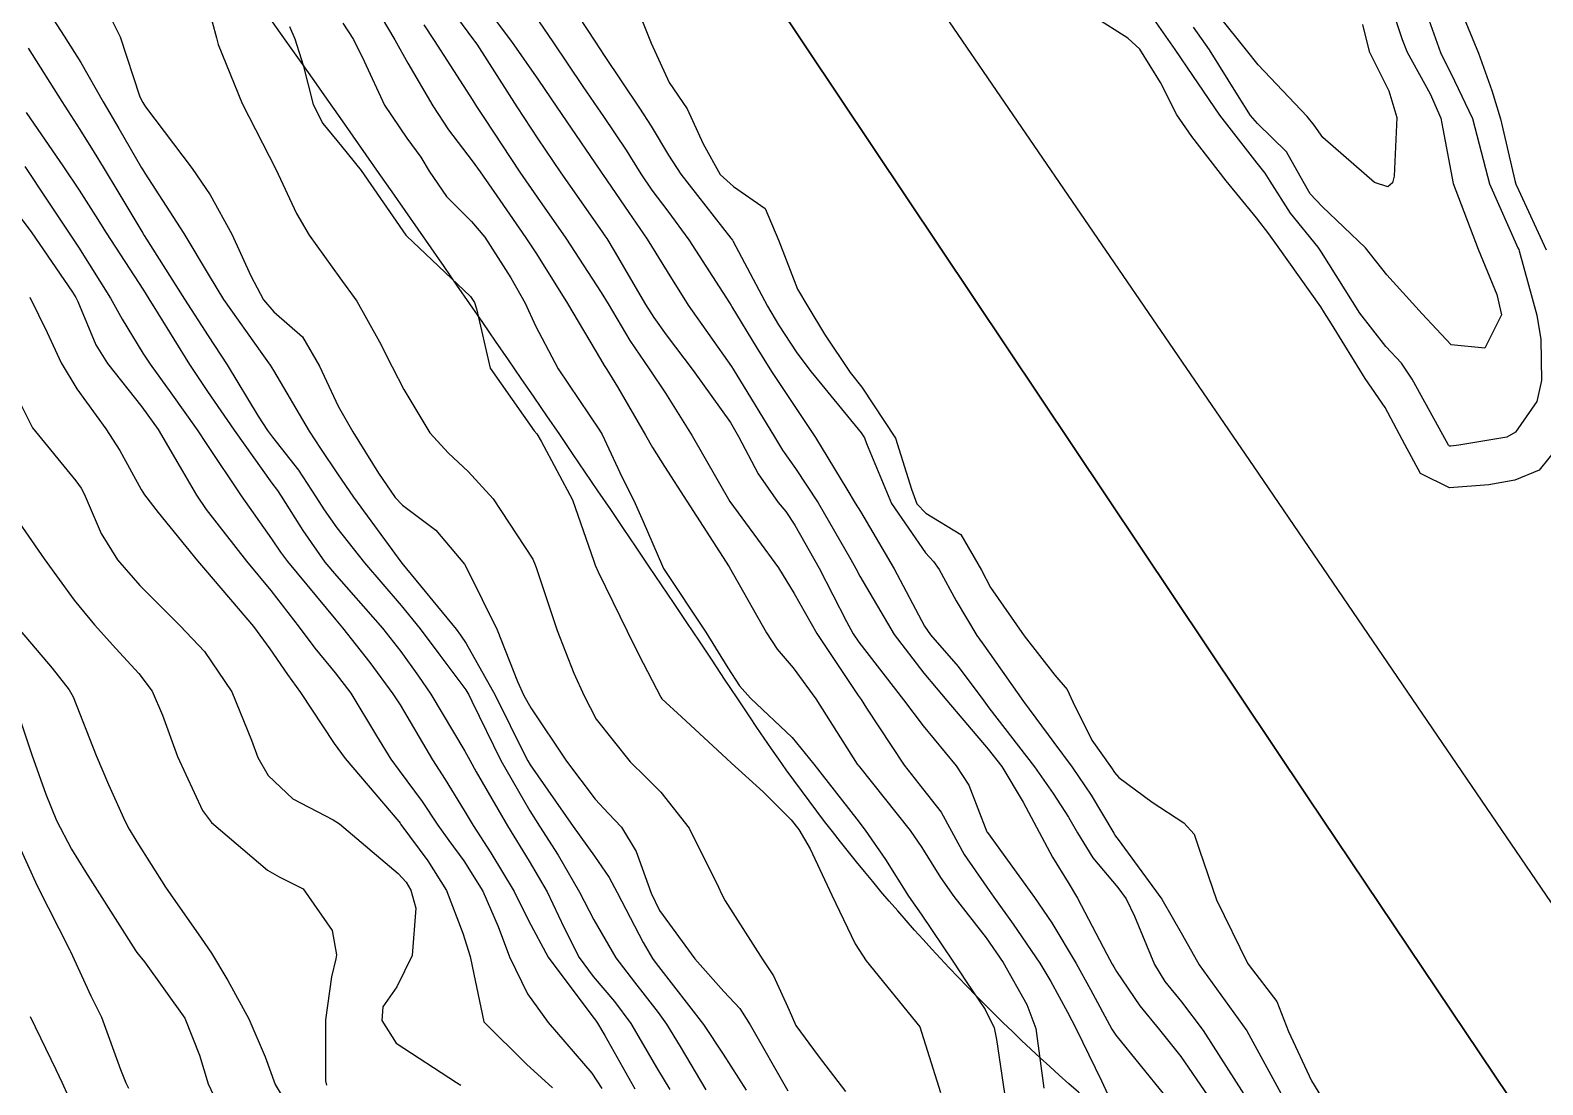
# Model space of a CAD drawing. Header units: metres. Extents: x 298520 to 308411, y 7433745 to 7450750.
# Drawn here: x 305557.09 to 305603.33, y 7436159.94 to 7436192.2 of the extents above; entities that cross this region are included whole.
import ezdxf

# ---------------------------------------------------------------- set-up
doc = ezdxf.new("R2010")
doc.units = ezdxf.units.M
doc.header["$LTSCALE"] = 10
doc.linetypes.add('CONTINUO', pattern=[0])
for name, color, linetype in [('Area Verde e Lazer', 94, 'Continuous'), ('Curvas de Nivel 1m', 11, 'Continuous'), ('Curvas de Nivel 5m', 15, 'Continuous'), ('Eixo_Estaqueamento', 45, 'CONTINUO'), ('Linha Férrea', 251, 'TRACKS')]:
    doc.layers.add(name, color=color, linetype=linetype)
doc.linetypes.add('TRACKS', pattern='A,0.15,[130,ltypeshp.shx,S=0.25,R=0,X=0,Y=0],0.15', length=0.3)

msp = doc.modelspace()

# ---------------------------------------------------------------- linework, layer by layer
at = {"layer": 'Area Verde e Lazer', "elevation": 702.911}
msp.add_lwpolyline([(305681.312, 7436021.574), (305646.354, 7436069.707), (305638.734, 7436079.916), (305629.627, 7436098.108), (305626.73, 7436106.667), (305623.857, 7436116.23), (305602.206, 7436150.709), (305597.029, 7436153.887, -0.108806), (305579.087, 7436171.197, 0.012766), (305553.578, 7436207.531, -0.058601), (305533.573, 7436242.423, 0.048209), (305525.009, 7436258.103, 0.285836), (305510.329, 7436264.62, 0.182715), (305493.202, 7436255.252, 0.370056), (305493.202, 7436248.329, -0.051189), (305508.905, 7436225.696, 0.044989), (305545.819, 7436171.063, -0.231553), (305551.364, 7436147.273, -0.105431), (305542.516, 7436128.289, -0.119716), (305498.915, 7436092.575, 0.030126), (305447.791, 7436064.099, 0.058782), (305430.122, 7436049.638), (305432.69, 7436045.741), (305454.562, 7436013.793)], format="xyb", dxfattribs=at)
at = {"layer": 'Curvas de Nivel 1m', "flags": 128}
for points, elevation in [([(305603.766, 7436204.507), (305602.788, 7436203.998), (305602.315, 7436203.968), (305600.787, 7436203.917), (305600.063, 7436203.521), (305598.763, 7436201.54), (305599.454, 7436199.529), (305599.899, 7436198.697), (305600.253, 7436197.517), (305600.303, 7436197.111), (305600.376, 7436195.515), (305600.392, 7436195.226), (305600.567, 7436193.511), (305600.585, 7436193.434), (305600.66, 7436193.211), (305601.367, 7436191.503), (305601.771, 7436190.354), (305602.042, 7436189.496), (305602.479, 7436187.606), (305602.511, 7436187.491), (305602.591, 7436187.316), (305603.44, 7436185.481)], 713), ([(305597.824, 7436192.375), (305598.022, 7436191.546), (305598.625, 7436190.349), (305598.875, 7436189.536), (305598.791, 7436187.733), (305598.741, 7436187.538), (305598.592, 7436187.415), (305598.191, 7436187.544), (305596.607, 7436188.924), (305596.34, 7436189.294), (305596.126, 7436189.567), (305594.636, 7436191.139), (305594.27, 7436191.594), (305592.663, 7436193.61)], 716), ([(305557.132, 7436193.561), (305558.129, 7436192.025), (305558.631, 7436191.211), (305559.322, 7436190.009), (305559.796, 7436189.194), (305560.492, 7436187.992), (305560.527, 7436187.926), (305560.591, 7436187.83), (305561.785, 7436185.978), (305562.554, 7436184.688), (305563, 7436183.965), (305564.171, 7436182.309), (305564.425, 7436181.951), (305564.521, 7436181.795), (305565.618, 7436179.933), (305565.964, 7436179.404), (305566.48, 7436178.632), (305566.969, 7436177.915), (305568.453, 7436175.9), (305570.107, 7436173.875), (305570.246, 7436173.697), (305570.419, 7436173.435), (305571.303, 7436171.861), (305572.223, 7436170.004), (305572.298, 7436169.851), (305572.372, 7436169.73), (305573.691, 7436167.837), (305574.344, 7436166.929), (305574.792, 7436166.278), (305575.034, 7436165.819), (305575.825, 7436164.293), (305576.108, 7436163.803), (305576.191, 7436163.69), (305576.3, 7436163.553), (305577.67, 7436161.786), (305578.269, 7436160.879), (305578.981, 7436159.769)], 724), ([(305570.658, 7436193.39), (305571.803, 7436191.858), (305572.625, 7436190.675), (305573.188, 7436189.844), (305574.503, 7436187.921), (305574.567, 7436187.83), (305574.593, 7436187.79), (305575.389, 7436186.626), (305575.949, 7436185.809), (305576.558, 7436184.817), (305577.203, 7436183.793), (305578.524, 7436181.918), (305578.579, 7436181.835), (305578.615, 7436181.779), (305578.776, 7436181.519), (305579.843, 7436179.76), (305580.091, 7436179.358), (305580.483, 7436178.795), (305581.177, 7436177.743), (305582.174, 7436176.014), (305582.329, 7436175.731), (305582.45, 7436175.504), (305583.501, 7436173.719), (305584.411, 7436172.529), (305584.788, 7436172.085), (305585.113, 7436171.699), (305586.381, 7436170.21), (305586.789, 7436169.676), (305587.446, 7436168.585), (305587.934, 7436167.664), (305588.345, 7436166.905), (305588.817, 7436166.132), (305589.11, 7436165.648), (305590.007, 7436163.935), (305590.169, 7436163.632), (305590.218, 7436163.547), (305590.301, 7436163.401), (305591.015, 7436162.354), (305591.616, 7436161.62), (305592.271, 7436160.807), (305593.096, 7436159.602)], 716), ([(305599.798, 7436192.667), (305600.207, 7436191.517), (305600.63, 7436190.653), (305601.186, 7436189.504), (305601.393, 7436188.714), (305601.7, 7436187.499), (305602.573, 7436185.544), (305602.598, 7436185.49), (305602.609, 7436185.453), (305603.149, 7436183.484), (305603.274, 7436182.744), (305603.293, 7436181.482), (305603.15, 7436180.847), (305602.499, 7436179.901), (305602.239, 7436179.75), (305600.767, 7436179.507), (305600.527, 7436179.475), (305600.493, 7436179.473), (305600.467, 7436179.484), (305600.451, 7436179.511), (305600.388, 7436179.618), (305599.338, 7436181.528), (305599.011, 7436182.016), (305598.533, 7436182.522), (305597.742, 7436183.548), (305596.571, 7436185.414), (305596.466, 7436185.562), (305595.616, 7436186.607), (305595.003, 7436187.584), (305594.842, 7436187.833), (305594.598, 7436188.132), (305593.458, 7436189.602), (305592.631, 7436190.82), (305592.09, 7436191.616), (305590.735, 7436193.556)], 714), ([(305559.436, 7436192.794), (305559.835, 7436192.002), (305560.443, 7436190.166), (305560.53, 7436189.991), (305560.559, 7436189.937), (305560.612, 7436189.862), (305562.036, 7436187.976), (305562.585, 7436187.161), (305563.256, 7436185.963), (305563.828, 7436184.683), (305564.216, 7436183.953), (305564.539, 7436183.588), (305565.412, 7436182.817), (305565.933, 7436181.929), (305566.505, 7436180.699), (305566.95, 7436179.915), (305567.733, 7436178.655), (305568.246, 7436177.902), (305568.471, 7436177.675), (305569.485, 7436176.907), (305570.363, 7436175.871), (305570.451, 7436175.717), (305571.361, 7436173.861), (305571.981, 7436172.28), (305572.179, 7436171.852), (305572.397, 7436171.475), (305573.479, 7436169.839), (305574.361, 7436168.68), (305574.77, 7436168.237), (305575.162, 7436167.818), (305575.615, 7436167.08), (305576.068, 7436165.804), (305576.325, 7436165.266), (305577.407, 7436163.789), (305578.293, 7436162.793), (305578.784, 7436162.269), (305579.104, 7436161.768), (305580.253, 7436159.75)], 723), ([(305567.628, 7436192.936), (305568.232, 7436191.904), (305568.632, 7436191.198), (305569.4, 7436189.888), (305569.879, 7436189.154), (305570.596, 7436188.204), (305570.84, 7436187.868), (305571.448, 7436186.998), (305572.237, 7436185.853), (305572.566, 7436185.363), (305573.515, 7436183.84), (305574.526, 7436182.135), (305574.64, 7436181.945), (305574.715, 7436181.827), (305575.043, 7436181.294), (305575.9, 7436179.809), (305576.117, 7436179.433), (305576.483, 7436178.855), (305577.165, 7436177.793), (305578.453, 7436175.78), (305579.598, 7436173.762), (305579.928, 7436173.267), (305580.412, 7436172.691), (305581.111, 7436171.743), (305582.373, 7436169.748), (305582.388, 7436169.73), (305582.439, 7436169.662), (305583.991, 7436167.714), (305584.348, 7436167.197), (305584.919, 7436166.281), (305585.33, 7436165.695), (305586.314, 7436164.431), (305586.837, 7436163.675), (305587.563, 7436162.394), (305587.83, 7436161.665), (305588.078, 7436159.839)], 719), ([(305569.809, 7436193.038), (305570.643, 7436191.911), (305570.675, 7436191.87), (305570.74, 7436191.771), (305571.967, 7436189.856), (305572.603, 7436188.878), (305573.306, 7436187.843), (305574.575, 7436186.037), (305574.66, 7436185.915), (305574.719, 7436185.828), (305574.94, 7436185.452), (305575.902, 7436183.81), (305576.15, 7436183.417), (305576.534, 7436182.887), (305577.357, 7436181.792), (305578.499, 7436180.201), (305578.742, 7436179.776), (305579.342, 7436178.627), (305579.957, 7436177.758), (305580.189, 7436177.473), (305580.466, 7436177.06), (305581.213, 7436175.742), (305582.048, 7436174.115), (305582.253, 7436173.732), (305582.42, 7436173.483), (305583.788, 7436171.716), (305584.391, 7436170.917), (305585.399, 7436169.695), (305585.787, 7436169.109), (305586.335, 7436167.68), (305586.353, 7436167.652), (305587.796, 7436165.665), (305588.321, 7436164.893), (305589.071, 7436163.648), (305589.509, 7436162.856), (305590.162, 7436161.641), (305590.28, 7436161.454), (305591.764, 7436159.617)], 717), ([(305575.661, 7436192.823), (305576.07, 7436191.809), (305576.625, 7436190.606), (305577.171, 7436189.794), (305577.664, 7436188.728), (305578.187, 7436187.784), (305578.589, 7436187.416), (305579.561, 7436186.744), (305579.977, 7436185.759), (305580.551, 7436184.275), (305580.866, 7436183.747), (305581.374, 7436182.902), (305582.16, 7436181.734), (305582.516, 7436181.277), (305583.538, 7436179.72), (305584.027, 7436178.165), (305584.193, 7436177.713), (305584.47, 7436177.423), (305585.539, 7436176.77), (305586.176, 7436175.684), (305586.445, 7436175.156), (305587.48, 7436173.669), (305588.411, 7436172.469), (305588.79, 7436172.037), (305588.965, 7436171.652), (305589.546, 7436170.482), (305590.145, 7436169.633), (305590.236, 7436169.496), (305590.37, 7436169.336), (305591.392, 7436168.59), (305592.356, 7436167.949), (305592.673, 7436167.607), (305592.837, 7436167.116), (305593.353, 7436165.6), (305594.304, 7436163.664), (305594.361, 7436163.589), (305595.2, 7436162.484), (305595.561, 7436161.571), (305596.26, 7436160.058), (305596.57, 7436159.557)], 713), ([(305562.648, 7436192.462), (305562.778, 7436191.969), (305562.838, 7436191.77), (305563.572, 7436189.96), (305564.593, 7436187.95), (305565.229, 7436186.59), (305565.611, 7436185.934), (305566.554, 7436184.628), (305567.073, 7436183.915), (305567.769, 7436182.669), (305568.158, 7436181.904), (305568.513, 7436181.208), (305569.308, 7436179.888), (305569.874, 7436179.267), (305570.481, 7436178.703), (305571.242, 7436177.862), (305572.455, 7436176.021), (305572.527, 7436175.849), (305572.566, 7436175.734), (305573.195, 7436173.842), (305573.711, 7436172.536), (305574.022, 7436171.834), (305574.392, 7436171.126), (305575.435, 7436169.814), (305575.913, 7436169.352), (305576.364, 7436168.893), (305577.23, 7436167.791), (305578.134, 7436165.983), (305578.219, 7436165.781), (305578.33, 7436165.564), (305579.488, 7436163.762), (305579.81, 7436163.269), (305580.288, 7436162.221), (305580.5, 7436161.748), (305581.183, 7436160.827), (305582.018, 7436159.732)], 722), ([(305565.013, 7436192.311), (305565.176, 7436191.942), (305565.436, 7436191.133), (305565.735, 7436189.933), (305566.029, 7436189.35), (305566.6, 7436188.657), (305567.206, 7436187.914), (305568.573, 7436185.932), (305568.587, 7436185.914), (305570.546, 7436184.057), (305570.672, 7436183.869), (305570.734, 7436183.675), (305571.15, 7436181.864), (305572.494, 7436179.95), (305572.573, 7436179.849), (305572.714, 7436179.625), (305573.664, 7436177.838), (305574.324, 7436175.962), (305574.364, 7436175.831), (305574.45, 7436175.629), (305575.334, 7436173.816), (305575.695, 7436173.09), (305576.363, 7436171.801), (305576.402, 7436171.748), (305576.995, 7436171.192), (305578.375, 7436169.916), (305578.53, 7436169.778), (305579.499, 7436168.898), (305580.356, 7436168.042), (305580.585, 7436167.748), (305580.932, 7436167.159), (305581.6, 7436165.737), (305582.311, 7436164.251), (305582.645, 7436163.727), (305584.283, 7436161.71), (305584.917, 7436159.7)], 721), ([(305569.122, 7436192.367), (305569.437, 7436191.888), (305570.616, 7436190.057), (305570.736, 7436189.869), (305570.972, 7436189.504), (305572.06, 7436187.855), (305572.585, 7436187.096), (305573.459, 7436185.841), (305574.548, 7436184.176), (305574.756, 7436183.827), (305575.424, 7436182.709), (305576.034, 7436181.807), (305576.512, 7436181.101), (305577.323, 7436179.792), (305578.473, 7436177.78), (305579.328, 7436176.633), (305579.968, 7436175.757), (305580.441, 7436174.972), (305581.138, 7436173.743), (305582.404, 7436171.848), (305582.489, 7436171.729), (305582.661, 7436171.465), (305583.804, 7436169.716), (305584.366, 7436169.007), (305584.936, 7436168.279), (305585.25, 7436167.697), (305585.64, 7436166.985), (305586.336, 7436165.984), (305586.552, 7436165.678), (305587.138, 7436164.855), (305587.957, 7436163.663), (305588.297, 7436163.101), (305588.8, 7436162.164), (305589.071, 7436161.652), (305589.842, 7436160.061), (305590.03, 7436159.642)], 718), ([(305573.843, 7436192.646), (305574.371, 7436191.833), (305574.637, 7436191.427), (305575.719, 7436189.813), (305576.07, 7436189.271), (305576.599, 7436188.379), (305576.984, 7436187.796), (305578.51, 7436185.844), (305578.559, 7436185.78), (305578.573, 7436185.761), (305579.634, 7436183.764), (305579.97, 7436183.192), (305580.529, 7436182.336), (305580.967, 7436181.746), (305582.495, 7436179.883), (305582.596, 7436179.729), (305582.661, 7436179.558), (305583.423, 7436177.72), (305584.458, 7436176.214), (305584.702, 7436175.953), (305584.878, 7436175.704), (305585.393, 7436174.741), (305586.025, 7436173.686), (305586.192, 7436173.455), (305586.418, 7436173.147), (305587.453, 7436171.67), (305588.384, 7436170.41), (305588.948, 7436169.651), (305589.521, 7436168.799), (305590.216, 7436167.632), (305590.271, 7436167.55), (305590.351, 7436167.444), (305591.691, 7436165.616), (305592.316, 7436164.514), (305592.831, 7436163.605), (305594.283, 7436161.59), (305595.385, 7436159.573)], 714), ([(305603.812, 7436179.477), (305603.223, 7436178.745), (305602.482, 7436178.432), (305601.683, 7436178.296), (305600.48, 7436178.202), (305599.598, 7436178.637), (305599.118, 7436179.531), (305598.51, 7436180.657), (305597.904, 7436181.546), (305596.875, 7436183.221), (305596.661, 7436183.559), (305596.546, 7436183.738), (305595.241, 7436185.58), (305594.961, 7436185.969), (305594.582, 7436186.464), (305593.652, 7436187.599), (305592.606, 7436188.949), (305592.143, 7436189.615), (305591.646, 7436190.602), (305591.014, 7436191.626), (305590.646, 7436191.962), (305589.621, 7436192.614)], 713), ([(305556.966, 7436189.68), (305558.106, 7436188.025), (305558.586, 7436187.305), (305559.085, 7436186.519), (305559.406, 7436186.007), (305560.547, 7436184.25), (305560.715, 7436183.988), (305561, 7436183.524), (305561.958, 7436181.976), (305562.511, 7436181.144), (305563.321, 7436179.962), (305564.477, 7436178.348), (305564.646, 7436178.119), (305564.76, 7436177.946), (305565.418, 7436176.892), (305566.098, 7436175.925), (305566.447, 7436175.509), (305567.853, 7436173.906), (305568.416, 7436173.198), (305568.959, 7436172.442), (305569.334, 7436171.886), (305570.377, 7436170.146), (305570.528, 7436169.868), (305570.723, 7436169.512), (305571.678, 7436167.857), (305572.342, 7436166.781), (305572.888, 7436165.844), (305573.411, 7436164.745), (305573.866, 7436163.834), (305574.297, 7436163.25), (305574.956, 7436162.487), (305575.447, 7436161.813), (305576.262, 7436160.415), (305576.64, 7436159.796)], 726), ([(305556.926, 7436188.037), (305557.607, 7436187.006), (305558.256, 7436186.023), (305558.566, 7436185.562), (305559.54, 7436184.005), (305559.902, 7436183.365), (305560.526, 7436182.326), (305560.752, 7436181.988), (305561.386, 7436181.105), (305562.195, 7436179.973), (305562.489, 7436179.531), (305563.536, 7436177.959), (305564.46, 7436176.644), (305564.739, 7436176.229), (305564.948, 7436175.943), (305566.427, 7436174.168), (305566.632, 7436173.918), (305567.466, 7436172.856), (305568.174, 7436171.902), (305568.398, 7436171.56), (305569.383, 7436169.885), (305569.769, 7436169.281), (305570.358, 7436168.332), (305570.632, 7436167.867), (305571.167, 7436167.04), (305571.886, 7436165.854), (305572.32, 7436164.961), (305572.919, 7436163.844), (305574.285, 7436162.019), (305574.371, 7436161.916), (305574.433, 7436161.828), (305574.654, 7436161.447), (305575.568, 7436159.81)], 727), ([(305556.58, 7436186.745), (305557.112, 7436186.035), (305558.378, 7436184.189), (305558.483, 7436184.021), (305558.542, 7436183.898), (305559.096, 7436182.579), (305559.446, 7436182.006), (305560.503, 7436180.677), (305560.999, 7436179.985), (305561.745, 7436178.713), (305562.167, 7436177.973), (305562.469, 7436177.534), (305563.702, 7436175.958), (305564.44, 7436175.057), (305565.314, 7436173.937), (305565.788, 7436173.301), (305566.409, 7436172.542), (305566.885, 7436171.915), (305567.676, 7436170.614), (305568.113, 7436169.903), (305568.369, 7436169.549), (305569.071, 7436168.601), (305569.548, 7436167.882), (305569.882, 7436167.411), (305570.342, 7436166.795), (305570.924, 7436165.864), (305571.398, 7436164.778), (305571.738, 7436163.856), (305572.292, 7436162.72), (305572.92, 7436161.844), (305574.26, 7436160.298), (305574.567, 7436159.825)], 728), ([(305557.075, 7436184.035), (305557.603, 7436182.959), (305558.032, 7436182.025), (305558.511, 7436181.234), (305559.397, 7436180.006), (305559.829, 7436179.343), (305560.475, 7436178.15), (305560.578, 7436177.989), (305561.002, 7436177.45), (305562.204, 7436175.972), (305562.449, 7436175.683), (305563.912, 7436173.955), (305564.416, 7436173.28), (305564.957, 7436172.491), (305565.355, 7436171.936), (305566.38, 7436170.381), (305566.715, 7436169.917), (305568.354, 7436167.989), (305568.394, 7436167.94), (305568.421, 7436167.899), (305569.241, 7436166.786), (305569.815, 7436165.878), (305570.314, 7436164.577), (305570.535, 7436163.868), (305570.597, 7436163.57), (305570.961, 7436161.863), (305572.264, 7436160.567), (305573.052, 7436159.842)], 729), ([(305556.468, 7436177.545), (305557.513, 7436176.029), (305558.434, 7436174.767), (305559.05, 7436174.011), (305559.702, 7436173.286), (305560.408, 7436172.524), (305560.813, 7436171.986), (305561.133, 7436171.242), (305561.593, 7436169.978), (305562.357, 7436168.33), (305562.629, 7436167.967), (305564.338, 7436166.504), (305564.694, 7436166.303), (305565.429, 7436165.934), (305566.314, 7436164.657), (305566.453, 7436163.918), (305566.432, 7436163.788), (305566.296, 7436163.243), (305566.114, 7436161.923), (305566.113, 7436160.064), (305566.145, 7436159.922)], 731), ([(305556.603, 7436174.038), (305557.754, 7436172.682), (305558.273, 7436172.021), (305558.4, 7436171.804), (305559.103, 7436170.009), (305559.483, 7436169.122), (305559.986, 7436167.996), (305560.116, 7436167.759), (305560.347, 7436167.375), (305561.223, 7436165.981), (305562.31, 7436164.427), (305562.632, 7436163.967), (305563.125, 7436163.131), (305563.773, 7436161.955), (305564.266, 7436160.789), (305564.574, 7436159.945), (305565.206, 7436158.899)], 732), ([(305556.508, 7436171.932), (305557.141, 7436170.032), (305557.56, 7436168.829), (305557.892, 7436168.025), (305558.344, 7436167.149), (305558.779, 7436166.455), (305559.064, 7436166.009), (305560.304, 7436164.051), (305560.349, 7436163.99), (305560.583, 7436163.704), (305561.813, 7436161.975), (305562.266, 7436160.846), (305562.529, 7436159.967), (305562.784, 7436159.428)], 733), ([(305556.409, 7436167.982), (305557.3, 7436166.03), (305558.303, 7436164.053), (305558.319, 7436164.02), (305558.936, 7436162.657), (305559.265, 7436162.005), (305559.846, 7436160.41), (305560.015, 7436159.994), (305560.092, 7436159.833)], 734)]:
    msp.add_lwpolyline(points, dxfattribs=dict(at, elevation=elevation))
at = {"layer": 'Curvas de Nivel 5m', "flags": 128}
for points, elevation in [([(305598.658, 7436193.053), (305599.03, 7436191.917), (305599.191, 7436191.532), (305599.893, 7436190.252), (305600.214, 7436189.516), (305600.282, 7436189.187), (305600.593, 7436187.51), (305601.355, 7436185.502), (305601.93, 7436184.118), (305602.07, 7436183.495), (305601.562, 7436182.47), (305600.534, 7436182.572), (305600.082, 7436183.061), (305599.642, 7436183.524), (305598.561, 7436184.72), (305597.908, 7436185.547), (305596.585, 7436186.808), (305596.22, 7436187.196), (305596.012, 7436187.569), (305595.502, 7436188.477), (305594.611, 7436189.353), (305594.394, 7436189.592), (305593.996, 7436190.222), (305593.14, 7436191.605), (305592.65, 7436192.295)], 715), ([(305566.648, 7436192.413), (305566.968, 7436191.917), (305567.294, 7436191.253), (305567.921, 7436189.907), (305568.603, 7436188.897), (305569.025, 7436188.322), (305569.288, 7436187.89), (305569.815, 7436187.111), (305570.578, 7436186.354), (305570.989, 7436185.866), (305571.785, 7436184.627), (305572.216, 7436183.853), (305572.536, 7436183.156), (305573.224, 7436181.843), (305574.495, 7436179.966), (305574.571, 7436179.829), (305575.181, 7436178.521), (305575.54, 7436177.814), (305575.826, 7436177.169), (305576.415, 7436175.801), (305576.452, 7436175.734), (305577.746, 7436173.787), (305578.412, 7436172.699), (305578.772, 7436172.14), (305579.113, 7436171.769), (305580.385, 7436170.561), (305581.049, 7436169.743), (305582.356, 7436168.068), (305582.616, 7436167.727), (305583.232, 7436166.833), (305583.945, 7436165.714), (305584.325, 7436165.16), (305585.313, 7436163.695), (305585.702, 7436163.094), (305586.288, 7436162.237), (305586.558, 7436161.677), (305586.629, 7436161.325), (305586.873, 7436159.674)], 720), ([(305572.649, 7436192.455), (305573.062, 7436191.846), (305573.98, 7436190.479), (305574.427, 7436189.832), (305574.61, 7436189.565), (305575.311, 7436188.53), (305575.761, 7436187.812), (305576.092, 7436187.311), (305576.582, 7436186.669), (305577.224, 7436185.793), (305578.468, 7436183.857), (305578.517, 7436183.78), (305578.542, 7436183.737), (305579.28, 7436182.518), (305579.755, 7436181.762), (305580.506, 7436180.624), (305581.094, 7436179.744), (305582.056, 7436178.156), (305582.31, 7436177.732), (305582.47, 7436177.475), (305583.507, 7436175.719), (305584.427, 7436173.973), (305584.611, 7436173.707), (305585.455, 7436172.736), (305586.242, 7436171.682), (305586.4, 7436171.471), (305587.795, 7436169.666), (305588.365, 7436168.848), (305588.831, 7436168.126), (305589.106, 7436167.649), (305589.581, 7436166.877), (305590.336, 7436165.979), (305590.597, 7436165.627), (305590.855, 7436165.095), (305591.465, 7436163.618), (305591.781, 7436163.101), (305592.292, 7436162.478), (305592.951, 7436161.603), (305594.193, 7436159.651)], 715), ([(305557.025, 7436191.649), (305558.054, 7436190.026), (305558.604, 7436189.167), (305559.043, 7436188.459), (305559.314, 7436188.009), (305559.799, 7436187.216), (305560.53, 7436185.991), (305560.572, 7436185.919), (305561.804, 7436183.977), (305562.532, 7436182.855), (305563.107, 7436181.964), (305564.061, 7436180.393), (305564.343, 7436179.951), (305564.491, 7436179.751), (305565.285, 7436178.742), (305565.82, 7436177.93), (305566.07, 7436177.527), (305566.463, 7436176.974), (305567.308, 7436175.911), (305568.433, 7436174.604), (305569.009, 7436173.891), (305569.611, 7436173.078), (305570.404, 7436172.02), (305570.5, 7436171.869), (305570.593, 7436171.675), (305571.472, 7436169.859), (305572.358, 7436168.321), (305572.659, 7436167.847), (305573.225, 7436166.96), (305573.884, 7436165.834), (305574.32, 7436164.984), (305574.995, 7436163.82), (305575.561, 7436163.076), (305576.286, 7436162.152), (305576.537, 7436161.797), (305576.954, 7436161.112), (305577.747, 7436159.785)], 725), ([(305556.512, 7436181.322), (305557.159, 7436180.033), (305558.477, 7436178.42), (305558.647, 7436178.19), (305558.733, 7436178.016), (305559.259, 7436176.807), (305559.757, 7436176), (305560.441, 7436175.214), (305561.676, 7436173.977), (305562.415, 7436173.19), (305563.255, 7436171.961), (305563.85, 7436170.486), (305564.045, 7436169.953), (305564.367, 7436169.405), (305565.112, 7436168.69), (305566.354, 7436168.044), (305566.542, 7436167.918), (305568.338, 7436166.4), (305568.578, 7436166.139), (305568.724, 7436165.894), (305568.879, 7436165.338), (305568.765, 7436163.893), (305568.293, 7436162.939), (305567.864, 7436162.328), (305567.836, 7436161.904), (305568.273, 7436161.209), (305570.117, 7436160.01), (305570.254, 7436159.932)], 730), ([(305557.088, 7436162.032), (305557.872, 7436160.411), (305558.054, 7436160.022), (305558.249, 7436159.59)], 735)]:
    msp.add_lwpolyline(points, dxfattribs=dict(at, elevation=elevation))
at = {"layer": 'Eixo_Estaqueamento'}
msp.add_lwpolyline([(305338.344, 7436551.44), (305351.225, 7436532.173), (305369.125, 7436505.554), (305384.092, 7436483.75), (305402.577, 7436456.088), (305421.25, 7436428.242), (305441.558, 7436398.43), (305460.301, 7436370.83), (305480.027, 7436341.606), (305499.486, 7436312.983), (305512.691, 7436292.824), (305521.42, 7436279.841), (305539.44, 7436252.716), (305559.429, 7436223.15), (305576.091, 7436198.746), (305596.142, 7436168.749), (305622.371, 7436129.703), (305645.017, 7436096.315), (305661.02, 7436071.863)], dxfattribs=at)
at = {"layer": 'Linha Férrea', "flags": 128}
msp.add_lwpolyline([(307827.162, 7434249.95), (307821.558, 7434258.806), (307819.524, 7434262.43), (307816.304, 7434268.219), (307813.681, 7434272.301), (307811.637, 7434275.461), (307798.221, 7434296.136), (307773.738, 7434334.032), (307761.734, 7434352.011), (307752.472, 7434367.888), (307735.134, 7434393.38), (307710.738, 7434431.015), (307694.807, 7434455.28), (307677.699, 7434482.208), (307665.381, 7434501.663), (307643.884, 7434534.842), (307627.559, 7434562.543), (307613.51, 7434586.874), (307596.955, 7434617.47), (307576.402, 7434659.978), (307564.169, 7434687.319), (307541.059, 7434734.946), (307530.172, 7434758.545), (307516.917, 7434785.92), (307501.763, 7434817.247), (307481.679, 7434859.302), (307459.201, 7434904.199), (307442.79, 7434936.268), (307425.275, 7434968.915), (307411.694, 7434992.242), (307402.565, 7435007.679), (307388.848, 7435028.501), (307366.947, 7435058.298), (307352.497, 7435076.75), (307335.708, 7435095.815), (307323.737, 7435108.404), (307304.876, 7435127.211), (307280.641, 7435149.596), (307260.895, 7435166.247), (307239.502, 7435183.006), (307222.59, 7435195.397), (307206.912, 7435206.431), (307191.542, 7435216.923), (307180.978, 7435223.581), (307147.083, 7435245.035), (307110.179, 7435267.866), (307071.327, 7435292.081), (307013.035, 7435328.917), (306934.22, 7435378.293), (306890.853, 7435406.012), (306860.761, 7435425.266), (306830.445, 7435444.172), (306783.165, 7435474.002), (306743.292, 7435499.125), (306730.646, 7435506.804), (306700.006, 7435524.558), (306649.968, 7435556.158), (306620.536, 7435574.685), (306585.884, 7435596.365), (306549.21, 7435619.443), (306511.464, 7435642.992), (306481.3, 7435662.066), (306449.914, 7435681.79), (306417.31, 7435702.158), (306386.499, 7435720.658), (306359.57, 7435735.78), (306332.265, 7435749.95), (306295.736, 7435767.254), (306254.914, 7435784.832), (306234.551, 7435793.029), (306198.8, 7435806.042), (306177.427, 7435813.736), (306139.201, 7435826.142), (306101.034, 7435838.043), (306051.969, 7435853.031), (306008.186, 7435866.647), (306003.579, 7435868.042), (305974.115, 7435878.736), (305939.654, 7435889.448), (305902.227, 7435900.737), (305881.18, 7435906.223), (305868.578, 7435910.192), (305845.541, 7435919.118), (305815.171, 7435933.297), (305786.711, 7435949.033), (305760.876, 7435966.424), (305735.18, 7435986.894), (305723.755, 7435997.052), (305696.097, 7436025.188), (305678.2, 7436047.897), (305661.02, 7436071.863), (305645.017, 7436096.315), (305622.371, 7436129.703), (305596.142, 7436168.749), (305576.091, 7436198.746), (305559.429, 7436223.15), (305539.44, 7436252.716), (305521.42, 7436279.841), (305512.691, 7436292.824), (305499.486, 7436312.983), (305480.027, 7436341.606), (305460.301, 7436370.83), (305441.558, 7436398.43), (305421.25, 7436428.242), (305402.577, 7436456.088), (305384.092, 7436483.75), (305369.125, 7436505.554), (305351.225, 7436532.173), (305338.344, 7436551.44), (305322.726, 7436574.869), (305306.914, 7436598.296), (305293.244, 7436619.058), (305277.818, 7436644.307), (305263.888, 7436668.981), (305254.713, 7436687.725), (305243.781, 7436710.837), (305233.952, 7436734.393), (305225.106, 7436755.865), (305215.533, 7436780.472), (305201.607, 7436815.682), (305193.173, 7436837.83), (305177.384, 7436877.752), (305166.792, 7436904.686), (305153.942, 7436937.689), (305141.501, 7436969.136), (305130.697, 7436996.497), (305122.016, 7437018.504), (305113.061, 7437043.102), (305101.513, 7437072.011), (305093.245, 7437092.935), (305082.037, 7437121.364), (305073.353, 7437143.916), (305060.568, 7437176.453), (305050.18, 7437206.397), (305043.414, 7437227.867), (305037.467, 7437248.165), (305034.526, 7437261.706), (305031.724, 7437274.104), (305028.718, 7437297.869), (305025.03, 7437326.573), (305023.117, 7437358.555), (305023.119, 7437387.114), (305024.829, 7437414.867), (305027.312, 7437439.505), (305027.407, 7437441.256), (305030.711, 7437462.666), (305036.039, 7437488.902), (305042.465, 7437516.919), (305048.776, 7437544.538), (305055.475, 7437572.1), (305062.866, 7437603.389), (305069.498, 7437630.688), (305077.032, 7437662.821), (305085.46, 7437698.138), (305091.819, 7437727.643), (305097.21, 7437749.95), (305103.918, 7437777.268), (305111.101, 7437807.1), (305121.202, 7437849.915), (305125.406, 7437866.973), (305130.992, 7437888.732), (305137.356, 7437914.575), (305143.477, 7437941.139), (305150.277, 7437969.227), (305155.626, 7437993.858), (305160.498, 7438017.389), (305165.529, 7438047.968), (305167.399, 7438065.921), (305168.452, 7438080.499), (305168.697, 7438098.822), (305168.499, 7438111.609), (305167.442, 7438129.409), (305165.734, 7438144.803), (305163.051, 7438159.253), (305157.36, 7438183.653), (305149.712, 7438209.61), (305142.146, 7438230.516), (305132.877, 7438252.552), (305120.435, 7438277.838), (305109.119, 7438297.22), (305107.007, 7438300.233), (305099.258, 7438311.382), (305091.426, 7438322.415), (305083.384, 7438332.797), (305079.569, 7438337.519), (305074.8, 7438344.056), (305056.823, 7438367.077), (305041.935, 7438386.352), (305023.225, 7438411.978), (305005.975, 7438436.561), (304993.284, 7438456.495), (304983.121, 7438473.171), (304969.538, 7438498.699), (304959.938, 7438517.087), (304947.328, 7438543.432), (304933.09, 7438572.791), (304924.306, 7438590.948), (304918.204, 7438604.464), (304911.783, 7438619.158), (304905.926, 7438632.437), (304900.315, 7438648.46), (304895.834, 7438661.886), (304892.174, 7438674.496), (304887.946, 7438691.238), (304884.694, 7438706.937), (304881.848, 7438723.698), (304879.326, 7438740.134), (304878.187, 7438758.916), (304877.537, 7438778.358), (304877.211, 7438799.094), (304877.455, 7438830.881), (304877.861, 7438863.017), (304878.268, 7438892.702), (304878.595, 7438920.109), (304878.677, 7438952.239), (304877.945, 7438980.303), (304876.318, 7439009.018), (304874.936, 7439022.788), (304873.229, 7439037.841), (304870.14, 7439056.141), (304864.855, 7439082.077), (304859.079, 7439105.013), (304850.377, 7439133.889), (304843.057, 7439154.06), (304836.382, 7439171.237), (304828.249, 7439190.114), (304817.674, 7439211.83), (304806.69, 7439232.736), (304796.364, 7439250.871), (304785.222, 7439269.009), (304772.779, 7439289.097), (304755.7, 7439316.738), (304736.912, 7439345.938), (304718.848, 7439374.335), (304700.222, 7439403.624), (304676.465, 7439440.714), (304659.061, 7439468.061), (304641.493, 7439495.549), (304629.289, 7439514.996), (304612.29, 7439541.915), (304598.786, 7439563.312), (304583.088, 7439588.524), (304568.608, 7439611.383), (304554.371, 7439633.59), (304540.465, 7439656.114), (304527.858, 7439675.88), (304515.488, 7439695.965), (304501.015, 7439718.74), (304492.557, 7439732.179), (304481.09, 7439749.95), (304464.698, 7439773.555), (304458.701, 7439781.55), (304447.468, 7439795.482), (304430.85, 7439814.016), (304417.942, 7439826.867), (304407.625, 7439836.385), (304393.358, 7439848.486), (304380.404, 7439858.342), (304362.661, 7439870.737), (304347.086, 7439880.296), (304333.248, 7439887.82), (304320.73, 7439894.061), (304304.927, 7439900.989), (304286.443, 7439908.157), (304266.642, 7439915.416), (304246.691, 7439922.501), (304225.186, 7439929.977), (304198.999, 7439939.195), (304168.468, 7439950.001), (304152.888, 7439955.629), (304135.919, 7439962.486), (304121.351, 7439968.798), (304105.783, 7439976.385), (304088.736, 7439985.334), (304071.183, 7439995.831), (304051.503, 7440008.737), (304042.509, 7440015.334), (304023.022, 7440030.473), (304002.682, 7440048.64), (303992.184, 7440058.522), (303980.444, 7440070.491), (303965.024, 7440086.226), (303949.368, 7440102.496), (303932.051, 7440120.671), (303917.21, 7440136.166), (303903.071, 7440150.772), (303879.085, 7440174.998), (303863.629, 7440189.711), (303849.061, 7440203.116), (303838.551, 7440211.886), (303825.964, 7440222.577), (303811.471, 7440233.814), (303798.026, 7440243.583), (303789.167, 7440249.782, 0.048699), (303782.733, 7440254.326, -0.013971), (303778.977, 7440256.716, 0.011385), (303767.539, 7440264.078, 0.000455), (303759.243, 7440269.144, 0.004014), (303749.319, 7440275.082, 0.008965), (303739.521, 7440280.605), (303729.166, 7440286.199), (303717.711, 7440292.151), (303693.717, 7440304.367), (303679.104, 7440311.896), (303660.942, 7440321.331), (303642.972, 7440330.918), (303636.468, 7440334.548), (303624.836, 7440341.295), (303611.994, 7440348.943), (303603.079, 7440354.598), (303596.281, 7440359.102), (303587.51, 7440365.427), (303578.605, 7440372.221), (303569.48, 7440379.633), (303558.633, 7440389.129), (303549.894, 7440397.253), (303541.539, 7440405.465), (303534.882, 7440412.293), (303523.465, 7440424.473), (303512.292, 7440437.463), (303502.617, 7440449.258), (303497.008, 7440456.501), (303488.044, 7440468.694), (303481.424, 7440477.682), (303475.375, 7440486.349), (303465.786, 7440500.535), (303456.113, 7440515.599), (303445.613, 7440532.252), (303432.87, 7440552.628), (303423.186, 7440568.064, -0.000757), (303417.987, 7440576.145, 0.007668), (303411.654, 7440585.694), (303403.602, 7440597.441), (303394.768, 7440609.244), (303388.857, 7440616.919), (303381.264, 7440625.91), (303374.43, 7440633.824), (303364.889, 7440644.089), (303358.774, 7440650.239), (303349.646, 7440658.739), (303339.722, 7440667.523), (303332.656, 7440673.464), (303326.724, 7440678.049, -0.018136), (303320.919, 7440682.537, 0.027105), (303312.535, 7440688.782, -0.001525), (303306.785, 7440692.624), (303296.835, 7440699.316), (303291.583, 7440702.647), (303280.845, 7440709.238, 0.008003), (303271.247, 7440714.648, 0.013057), (303255.936, 7440722.447, -0.001991), (303248.373, 7440726.091, 0.012147), (303243.6, 7440728.272, -0.002135), (303237.368, 7440730.971), (303223.7, 7440736.96), (303210.103, 7440742.741), (303193.904, 7440749.566), (303189.82, 7440751.298), (303177.394, 7440756.464), (303158.988, 7440764.273), (303141.646, 7440771.615), (303117.098, 7440781.981), (303101.554, 7440788.524), (303093.446, 7440792.234), (303076.052, 7440800.18), (303054.932, 7440810.372), (303040.156, 7440817.979), (303025.349, 7440825.886), (303013.344, 7440832.756), (303004.06, 7440838.538), (302994.271, 7440845.093), (302982.623, 7440853.413), (302969.58, 7440863.652), (302962.58, 7440869.547), (302953.339, 7440877.801), (302943.024, 7440887.539), (302938.586, 7440892.147), (302933.331, 7440897.537), (302924.321, 7440907.75), (302915.904, 7440917.945), (302907.517, 7440928.751), (302899.78, 7440938.97), (302892.734, 7440949.154), (302888.762, 7440955.109), (302884.574, 7440961.747), (302879.485, 7440969.887), (302873.287, 7440980.614), (302867.777, 7440990.898), (302859.79, 7441006.768), (302851.229, 7441025.298), (302846.823, 7441035.61), (302841.669, 7441047.987), (302837.148, 7441059.318), (302829.38, 7441078.789), (302825.24, 7441088.834), (302821.857, 7441097.357), (302816.249, 7441111.473), (302810.672, 7441125.205), (302804.678, 7441140.046), (302799.05, 7441153.537), (302792.202, 7441169.326), (302786.803, 7441181.368), (302782.699, 7441189.728), (302780.991, 7441193.272, -0.024435), (302778.706, 7441197.526, 0.018839), (302775.042, 7441204.531), (302769.048, 7441215.01), (302764.16, 7441223.098), (302758.012, 7441232.567), (302751.033, 7441242.929), (302746.425, 7441249.467, 0.01417), (302742.29, 7441255.115, -0.010578), (302734.95, 7441264.491, 0.026045), (302726.645, 7441274.447), (302714.77, 7441287.265), (302702.588, 7441299.413), (302690.064, 7441310.886), (302682.561, 7441317.234), (302675.22, 7441323.247), (302666.869, 7441329.42, 0.027574), (302658.671, 7441335.283, -0.011091), (302655.152, 7441337.629, 0.01172), (302645.719, 7441343.898, 0.006642), (302635.246, 7441350.318, 0.010482), (302620.241, 7441358.823, 0.013683), (302599.223, 7441369.429, 0.008553), (302586.726, 7441375.052, 0.011788), (302575.046, 7441379.747, 0.002778), (302570.558, 7441381.4), (302560.876, 7441384.907), (302551.005, 7441388.04), (302546.217, 7441389.527, -0.019135), (302544.903, 7441389.88, 0.019296), (302522.937, 7441395.786, 0.000461), (302511.662, 7441398.344, 0.010049), (302501.513, 7441400.424), (302492.392, 7441402.102), (302485.288, 7441403.295), (302471.447, 7441405.533), (302444.869, 7441409.521), (302415.277, 7441413.929), (302384.345, 7441418.639), (302365.976, 7441421.32), (302360.247, 7441421.986), (302338.704, 7441425.134), (302306.002, 7441430.395), (302286.923, 7441434.198), (302278.604, 7441436.007), (302270.237, 7441438.277), (302260.05, 7441441.209), (302248.718, 7441444.793), (302234.932, 7441449.831), (302225.681, 7441453.688), (302223.91, 7441454.587), (302211.722, 7441460.078), (302198.55, 7441466.939), (302185.194, 7441474.434), (302176.266, 7441480.044), (302166.746, 7441486.088), (302155.705, 7441493.817), (302145.197, 7441501.908), (302133.651, 7441511.457), (302124.111, 7441520.003), (302113.796, 7441530.075), (302104.384, 7441540.03), (302095.467, 7441550.013), (302086.579, 7441560.931), (302077.65, 7441573.115), (302070.772, 7441583.077), (302062.647, 7441595.881), (302055.334, 7441608.401), (302048.687, 7441620.587), (302040.377, 7441636.793), (302032.957, 7441653.052), (302027.217, 7441666.295), (302023.745, 7441674.151), (302020.233, 7441682.946), (302013.855, 7441699.656), (302006.743, 7441720.028), (302000.143, 7441739.465), (301996.81, 7441749.517), (301993.173, 7441760.442), (301988.741, 7441774.004), (301985.313, 7441784.598), (301976.672, 7441811.028), (301970.969, 7441828.13), (301966.757, 7441840.46), (301961.824, 7441854.796), (301956.599, 7441869.324), (301952.694, 7441879.426), (301950.212, 7441885.776), (301947.263, 7441893.123), (301942.827, 7441902.996), (301936.943, 7441915.47), (301925.249, 7441938.089), (301919.939, 7441947.811), (301913.515, 7441959.082), (301904.124, 7441974.92), (301894.52, 7441990.438), (301891.413, 7441995.461), (301886.489, 7442003.183), (301878.67, 7442015.285), (301873.464, 7442023.436), (301865.157, 7442036.288), (301855.839, 7442050.938), (301845.976, 7442066.833), (301838.272, 7442079.461), (301830.416, 7442092.887), (301825.548, 7442101.779), (301821.376, 7442109.453), (301815.662, 7442120.908), (301811.106, 7442130.238), (301807.699, 7442137.999), (301806.423, 7442140.601, 0.023261), (301801.857, 7442152.453, -0.028715), (301797.552, 7442164.003, 0.012936), (301793.732, 7442175.332, -0.025942), (301792.423, 7442179.575, 0.006006), (301789.905, 7442189.062, -0.014708), (301788.14, 7442196.216), (301785.975, 7442206.246), (301784.367, 7442214.306, 0.006026), (301783.559, 7442218.841, -0.007665), (301782.521, 7442224.78, -0.006079), (301780.959, 7442235.44, -0.002739), (301779.703, 7442245.206), (301779.178, 7442249.477), (301778.675, 7442254.381), (301778.065, 7442260.482), (301777.318, 7442271.291), (301776.984, 7442275.413), (301775.911, 7442292.595), (301775.204, 7442301.965), (301774.189, 7442318.205), (301773.646, 7442327.416), (301773.089, 7442335.875), (301772.127, 7442350.268), (301771.292, 7442362.115), (301770.725, 7442371.572), (301769.865, 7442382.07), (301768.552, 7442394.647), (301768.148, 7442398.421), (301767.394, 7442406.074), (301767.009, 7442408.608), (301766.499, 7442411.782), (301764.779, 7442423.533), (301763.465, 7442430.863), (301760.77, 7442444.807), (301759.479, 7442450.076), (301758.259, 7442454.401), (301755.339, 7442466.071), (301751.665, 7442478.105, 0.014406), (301747.843, 7442489.506, -0.000078), (301746.016, 7442494.48), (301743.45, 7442501.467), (301738.686, 7442513.328), (301735.709, 7442520.321), (301732.431, 7442527.285), (301727.104, 7442538.17), (301722.927, 7442546.111, 0.012187), (301718.524, 7442554.109, 0.000535), (301713.357, 7442562.952, 0.014127), (301707.985, 7442571.558, 0.00131), (301703.078, 7442578.904, 0.005502), (301696.107, 7442589.038, 0.012739), (301690.664, 7442596.364, -0.003293), (301687.73, 7442600.161, 0.014011), (301683.494, 7442605.405), (301674.266, 7442616.2), (301665.746, 7442625.395), (301657.648, 7442633.669), (301647.393, 7442643.457), (301636.008, 7442653.979), (301626.6, 7442662.308), (301605.302, 7442680.695), (301585.626, 7442697.221), (301571.106, 7442709.224), (301556.026, 7442721.963), (301546.373, 7442729.879), (301533.385, 7442740.748), (301522.722, 7442749.605), (301509.812, 7442760.238), (301495.057, 7442772.28), (301477.473, 7442786.656), (301465.134, 7442796.879), (301456.431, 7442804.066), (301435.244, 7442821.757), (301421.836, 7442832.858), (301396.975, 7442853.686), (301385.141, 7442863.625), (301370.663, 7442875.779), (301364.72, 7442880.333), (301363.394, 7442881.709), (301340.635, 7442900.571), (301323.028, 7442915.478), (301312.785, 7442924.11), (301300.577, 7442934.699), (301285.849, 7442948.16), (301276.269, 7442957.316), (301270.655, 7442962.881), (301259.99, 7442974.031), (301253.515, 7442981.219), (301247.895, 7442987.531), (301240.384, 7442996.742), (301229.998, 7443009.989), (301221.855, 7443021.632), (301213.131, 7443035.04), (301205.731, 7443047.193), (301200.054, 7443057.202), (301196.13, 7443064.495), (301190.777, 7443075.159), (301186.743, 7443083.781), (301181.573, 7443095.717), (301178.314, 7443103.871), (301173.662, 7443116.191), (301169.173, 7443129.408), (301164.144, 7443147.31, -0.01791), (301159.61, 7443166.203, -0.00496), (301157.559, 7443176.875, -0.011511), (301154.972, 7443193.236, -0.007375), (301153.508, 7443205.472), (301152.718, 7443213.017, -0.00222), (301152.224, 7443222.44), (301151.729, 7443232.749), (301151.603, 7443240.182), (301151.639, 7443249.448), (301151.725, 7443255.841, -0.000163), (301152.025, 7443263.846, -0.011094), (301152.62, 7443273.75), (301153.007, 7443278.435), (301153.225, 7443280.621), (301153.695, 7443286.694, -0.028501), (301154.086, 7443291.63), (301155.314, 7443300.595), (301156.339, 7443307.456), (301157.491, 7443314.977), (301159.202, 7443325.07), (301161.789, 7443338.495), (301165.144, 7443354.564), (301169.449, 7443374.231), (301172.81, 7443391.595), (301174.68, 7443401.171), (301178.924, 7443420.669), (301181.694, 7443433.864), (301184.295, 7443446.536), (301187.696, 7443463.235), (301190.748, 7443479.811), (301192.552, 7443489.809), (301194.095, 7443499.341), (301196.062, 7443513.194), (301197.815, 7443528.847), (301198.978, 7443543.028), (301199.581, 7443554.271), (301200.059, 7443564.719), (301200.282, 7443573.9), (301200.162, 7443588.233), (301199.927, 7443598.374), (301199.281, 7443610.703), (301198.702, 7443618.87), (301198.183, 7443625.385), (301197.204, 7443633.937, -0.007667), (301196.167, 7443643.146, 0.025395), (301194.851, 7443652, -0.01031), (301194.43, 7443654.342), (301193.513, 7443660.134), (301192.135, 7443668.077), (301188.578, 7443684.771), (301185.498, 7443697.176), (301182.785, 7443706.834), (301181.462, 7443711.268), (301177.711, 7443723.713), (301173.808, 7443734.628), (301171.261, 7443741.672), (301169.728, 7443745.668), (301168.223, 7443749.256), (301166.222, 7443754.29), (301158.307, 7443772.479), (301152.394, 7443784.66), (301147.869, 7443793.508), (301140.961, 7443806.331), (301134.742, 7443816.987), (301130.672, 7443823.903), (301127.116, 7443829.58), (301117.999, 7443843.643), (301110.123, 7443855.073), (301103.904, 7443863.685), (301096.373, 7443873.957), (301091.515, 7443880.268), (301082.097, 7443891.988), (301075.191, 7443900.343), (301066.669, 7443910.076), (301057.942, 7443919.52), (301047.68, 7443929.617), (301040.637, 7443936.582), (301031.883, 7443944.37), (301023.758, 7443951.563), (301019.288, 7443955.054), (301009.556, 7443962.804), (300997.58, 7443972.16), (300983.871, 7443982.451), (300964.188, 7443997.461), (300944.108, 7444013.327), (300932.299, 7444022.947), (300914.026, 7444037.339), (300891.313, 7444055.807), (300879.97, 7444064.814), (300848.153, 7444089.828), (300830.362, 7444103.6), (300820.582, 7444111.406), (300808.788, 7444120.923), (300790.074, 7444136.492), (300778.414, 7444146.774), (300770.686, 7444153.71), (300758.584, 7444165.332), (300747.358, 7444176.88), (300740.382, 7444184.133), (300726.752, 7444199.558), (300715.031, 7444213.522), (300701.451, 7444231.207), (300695.757, 7444239.063), (300691.098, 7444245.691), (300688.496, 7444249.683), (300679.245, 7444263.561), (300673.509, 7444272.713), (300665.013, 7444287.411), (300658.593, 7444299.121), (300654.523, 7444306.913), (300645.889, 7444324.778), (300638.775, 7444340.504), (300632.002, 7444357.092), (300623.229, 7444381.315), (300618.039, 7444396.735), (300611.737, 7444416.065), (300609.685, 7444423.435), (300606.998, 7444434.668), (300602.946, 7444451.568), (300599.969, 7444467.01), (300597.626, 7444480.248), (300594.733, 7444500.078), (300593.893, 7444507.369), (300592.267, 7444522.787), (300591.511, 7444531.442), (300590.493, 7444544.959), (300589.841, 7444557.299), (300589.096, 7444574.018), (300588.343, 7444602.107), (300587.685, 7444624.209), (300587.294, 7444638.301), (300586.409, 7444654.83), (300585.213, 7444670.921), (300583.32, 7444689.362), (300581.913, 7444699.787), (300579.93, 7444713.25), (300577.016, 7444730.379), (300574.607, 7444742.839), (300573.261, 7444749.503), (300571.951, 7444755.507), (300567.968, 7444771.617), (300563.223, 7444789.714), (300556.388, 7444811.413), (300552.813, 7444821.862), (300552.051, 7444823.547), (300548.135, 7444834.224), (300543.898, 7444845.238), (300538.737, 7444857.627), (300534.37, 7444867.272, 0.016186), (300529.659, 7444877.358), (300521.065, 7444894.307), (300515.468, 7444904.77), (300506.539, 7444920.708), (300501.331, 7444929.076), (300498.824, 7444933.12), (300487.096, 7444951.631), (300473.997, 7444971.561), (300463.472, 7444987.491), (300453.773, 7445002.708), (300450.06, 7445008.599), (300443.364, 7445019.573), (300432.151, 7445039.253), (300421.263, 7445060.113), (300412.901, 7445077.325), (300404.443, 7445096.117), (300400.04, 7445106.506), (300395.554, 7445118.008), (300385.79, 7445146.048), (300379.043, 7445169.005), (300374.061, 7445187.954), (300369.452, 7445208.366), (300365.384, 7445228.498), (300362.756, 7445242.388), (300361.678, 7445249.758), (300360.143, 7445261.703), (300359.094, 7445273.894), (300358.442, 7445281.783), (300357.503, 7445297.711), (300357.204, 7445314.251), (300357.2, 7445325.495), (300357.632, 7445341.062), (300358.792, 7445365.539), (300359.702, 7445378.899), (300360.824, 7445394.556), (300361.814, 7445408.831), (300364.105, 7445434.807), (300365.553, 7445451.778), (300367.396, 7445471.835), (300368.852, 7445486.766), (300370.027, 7445499.471), (300371.464, 7445515.344), (300372.683, 7445526.312), (300373.395, 7445530.963), (300374.893, 7445547.685), (300376.205, 7445560.819), (300377.581, 7445575.805), (300379.871, 7445599.676), (300382.66, 7445627.08), (300384.233, 7445644.036), (300384.749, 7445648.276), (300386.133, 7445663.647)], format="xyb", dxfattribs=at)
msp.add_lwpolyline([(306582.498, 7435607.495), (306556.392, 7435623.646), (306509.999, 7435652.105), (306448.251, 7435689.469), (306394.544, 7435720.976), (306352.226, 7435744.439), (306311.299, 7435764.613), (306276.031, 7435780.359), (306251.636, 7435790.454), (306226.836, 7435800.014), (306196.931, 7435811.052), (306150.684, 7435826.73), (306088.429, 7435846.308), (306008.387, 7435870.394), (305977.318, 7435881.796), (305916.938, 7435900.678), (305884.786, 7435909.535), (305874.982, 7435912.013), (305850.109, 7435921.719), (305826.217, 7435932.186), (305805.679, 7435942.639), (305780.351, 7435958.022), (305755.751, 7435975.289), (305739.643, 7435988.273), (305721.354, 7436005.105), (305704.229, 7436022.738), (305691.023, 7436037.831), (305676.583, 7436057.199), (305665.983, 7436072.379), (305646.464, 7436101.619), (305625.633, 7436132.398), (305609.746, 7436156.477), (305594.507, 7436178.84), (305577.094, 7436204.317), (305571.361, 7436213.311), (305559.602, 7436230.738), (305541.681, 7436257.145), (305522.741, 7436285.229), (305500.971, 7436317.952), (305481.303, 7436347.059), (305454.671, 7436386.021), (305430.067, 7436422.55), (305398.312, 7436469.839), (305376.506, 7436502.022), (305354.688, 7436533.977), (305340.181, 7436554.87), (305319.481, 7436586.888), (305294.774, 7436624.721), (305279.512, 7436649.241), (305268.836, 7436668.68), (305259.046, 7436688.185), (305252.001, 7436703.308), (305245.18, 7436718.012), (305235.689, 7436741.063), (305225.301, 7436766.358), (305214.401, 7436794.307), (305204.239, 7436820.712), (305192.965, 7436849.942), (305184.658, 7436870.629), (305173.306, 7436899.399), (305162.032, 7436928.036), (305157.284, 7436941.411), (305144.752, 7436972.025), (305133.553, 7437001.088), (305121.834, 7437031.643), (305106.63, 7437070.21), (305093.871, 7437102.698), (305083.264, 7437129.846), (305071.544, 7437160.029), (305059.53, 7437191.56), (305046.769, 7437230.875), (305042.391, 7437246.099), (305040.612, 7437253.205), (305037.645, 7437266.786), (305036.682, 7437272.115), (305036.263, 7437274.59)], dxfattribs=at)

doc.saveas('drawing.dxf')
